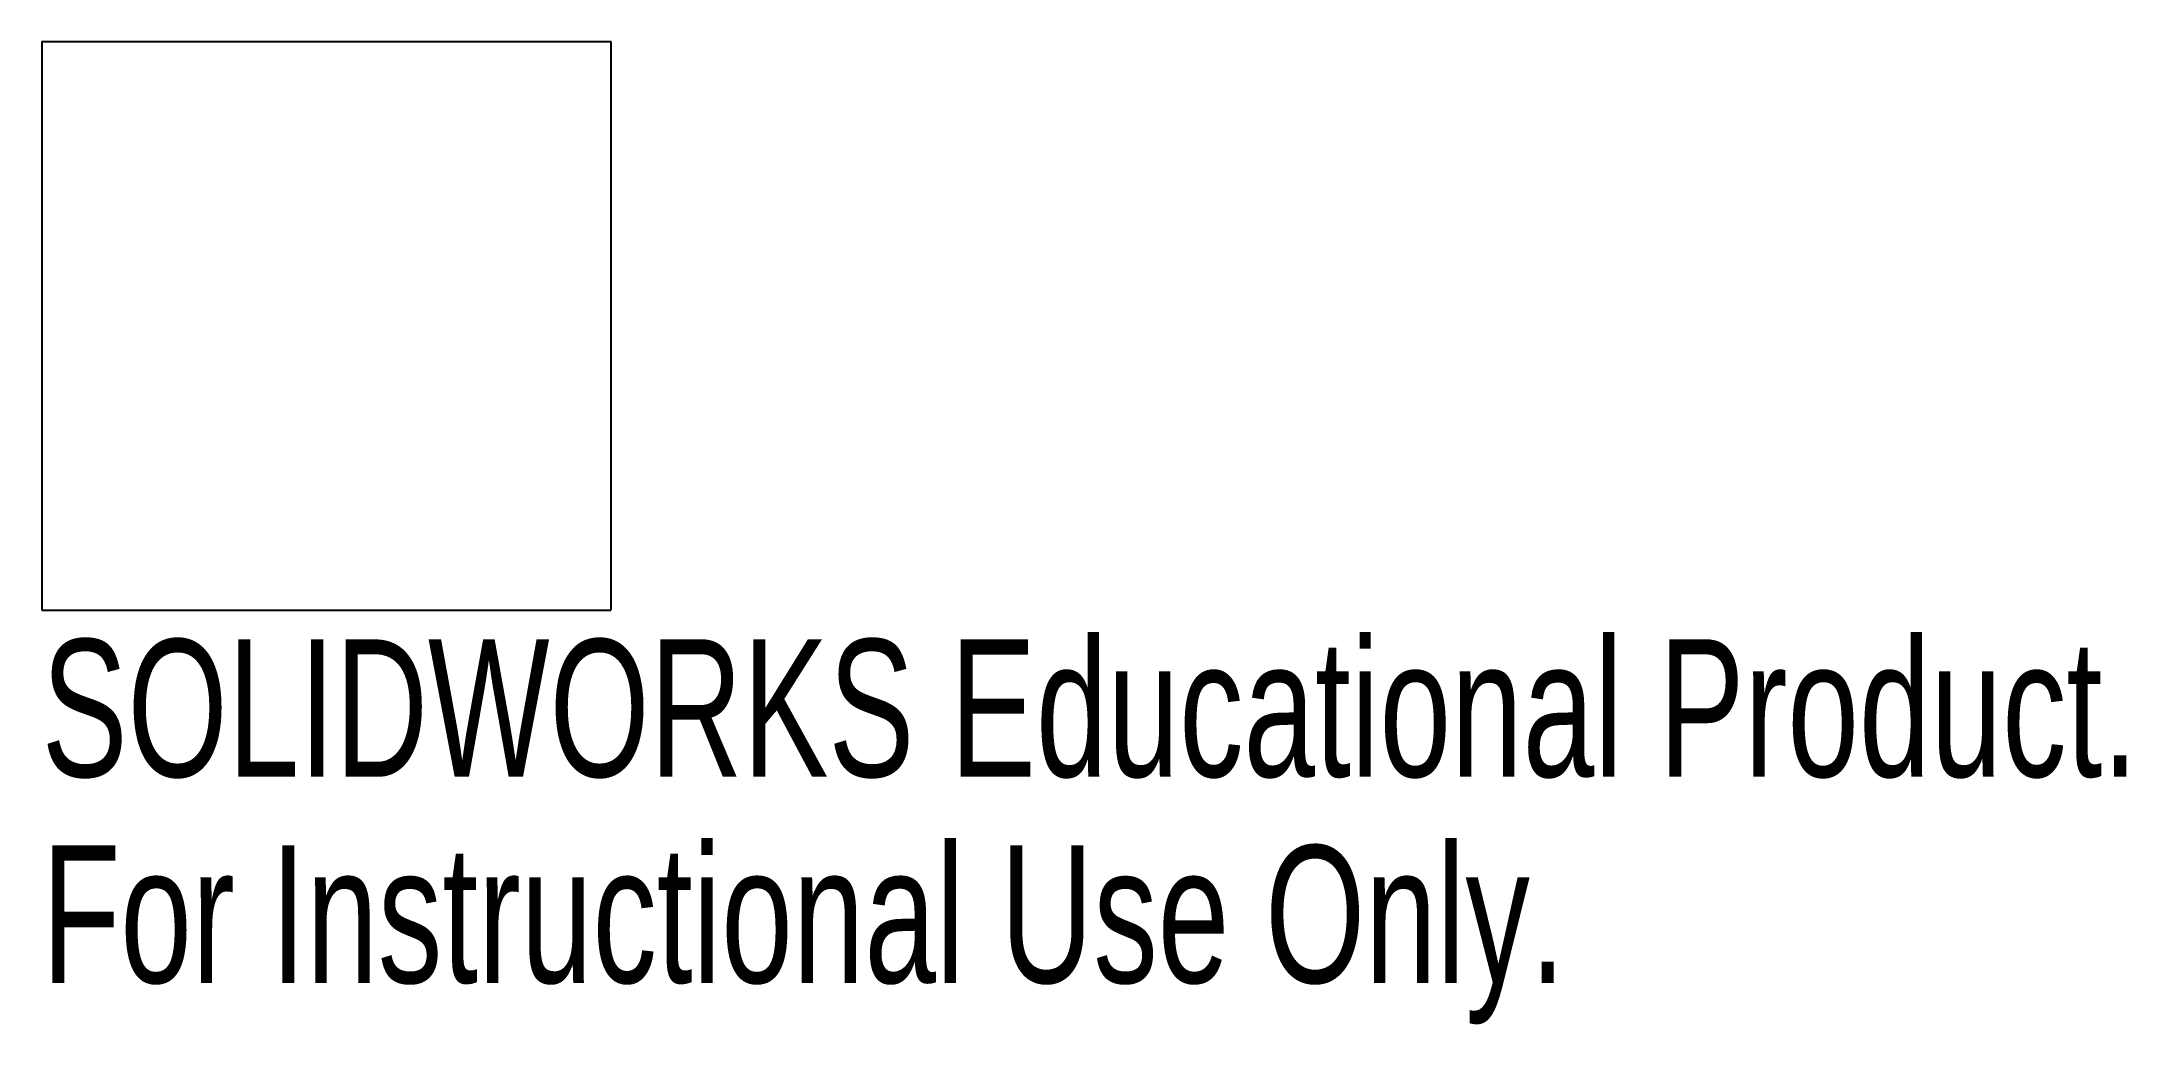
# Model space of a CAD drawing. Header units: millimetres. Extents: x 118 to 191.3, y 69.4 to 104.
import ezdxf

# ---------------------------------------------------------------- set-up
doc = ezdxf.new("R2010")
doc.units = ezdxf.units.MM
doc.styles.add('SLDTEXTSTYLE0', font='TXT', dxfattribs={"width": 0.7})

msp = doc.modelspace()

# ---------------------------------------------------------------- linework, layer by layer
at = {"color": 7, "linetype": 'Continuous', "lineweight": 25}
for p, q in [((118, 104), (138, 104)), ((118, 104), (118, 84)), ((138, 104), (138, 84)), ((118, 84), (138, 84))]:
    msp.add_line(p, q, dxfattribs=at)

# ---------------------------------------------------------------- texts
at = {"color": 7, "linetype": 'Continuous', "char_height": 4.83362, "attachment_point": 1, "style": 'SLDTEXTSTYLE0'}
for s, insert in [('SOLIDWORKS Educational Product.', (118, 82.98)), ('For Instructional Use Only.', (118, 75.73))]:
    msp.add_mtext(s, dxfattribs=dict(at, insert=insert))

doc.saveas('drawing.dxf')
